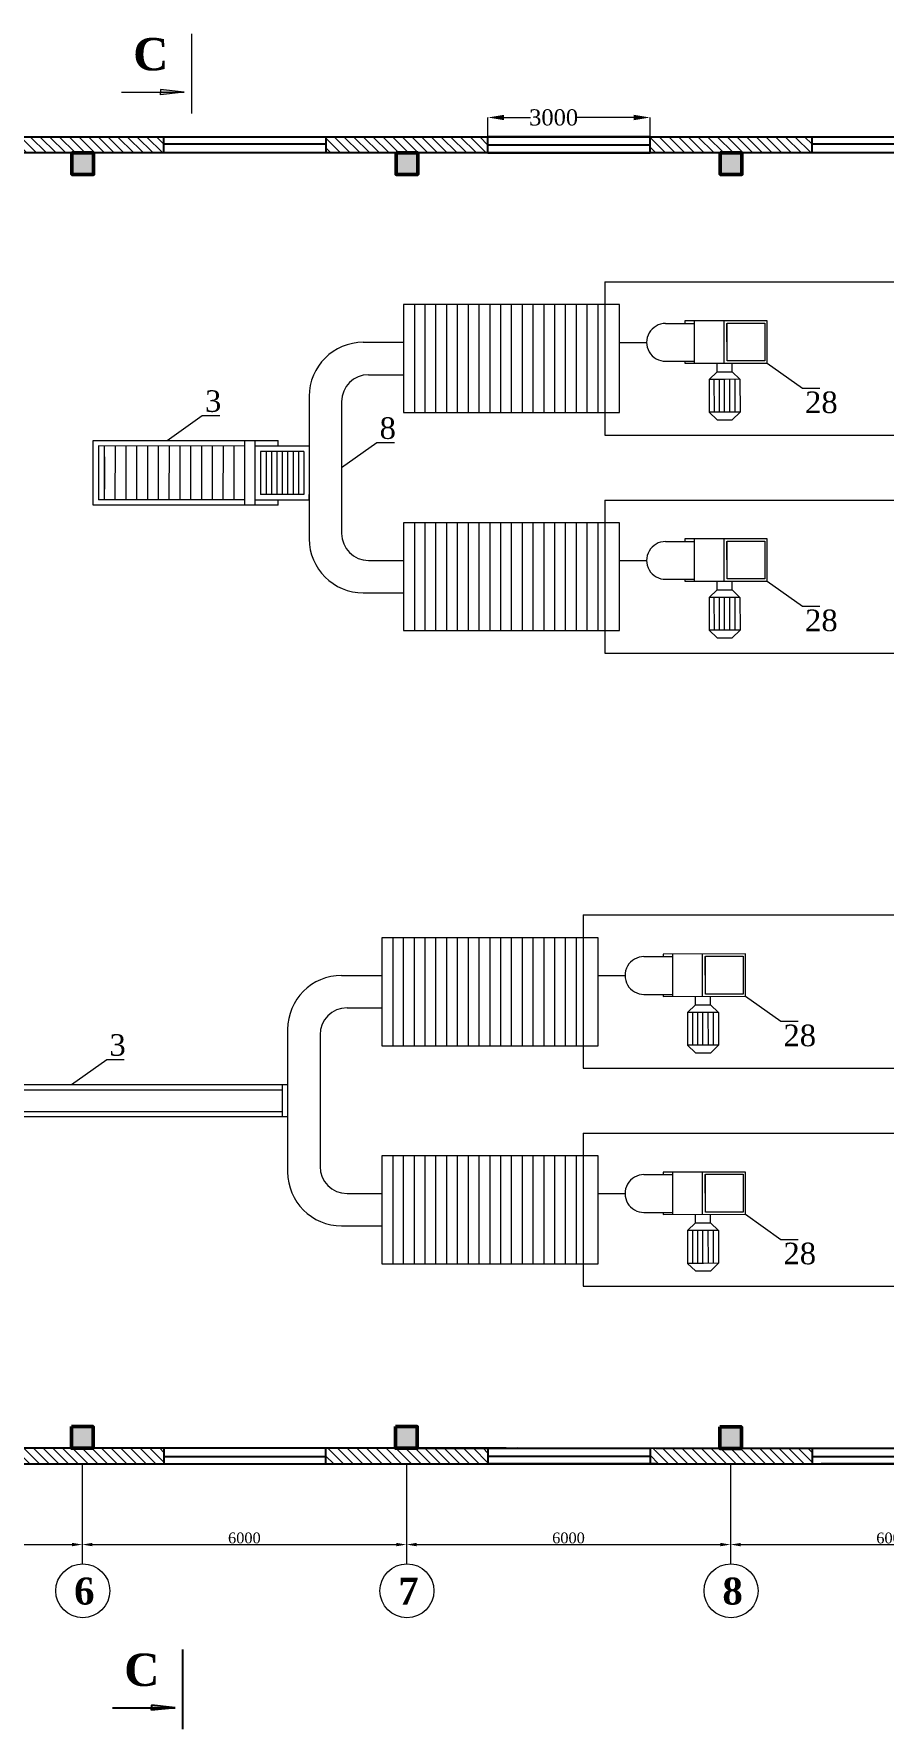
# Model space of a CAD drawing. Header units: inches. Extents: x -4475333 to 345677417, y -211198149 to 2125895.
# Drawn here: x -1870130 to -1854394, y 1207097 to 1238504 of the extents above; entities that cross this region are included whole.
import ezdxf

# ---------------------------------------------------------------- set-up
doc = ezdxf.new("R2010")
doc.units = ezdxf.units.IN
doc.header["$LTSCALE"] = 150
doc.header["$MEASUREMENT"] = 0
for name, color, linetype, lineweight in [('1. N thuong', 255, 'Continuous', 0), ('chuthichso', 8, 'Continuous', 0), ('cot', 2, 'Continuous', 50), ('KHUNG BVE', 7, 'Continuous', 0), ('NHA XUONG', 80, 'Continuous', 50)]:
    doc.layers.add(name, color=color, linetype=linetype, lineweight=lineweight)
for name, color, linetype in [('12132', 7, 'Continuous'), ('132132', 7, 'Continuous'), ('BUOC COT', 7, 'Continuous')]:
    doc.layers.add(name, color=color, linetype=linetype)
doc.styles.add('1', font='times.ttf')
doc.styles.add('CHU DAM', font='arialbd.ttf', dxfattribs={"height": 200})
doc.styles.add('KICHTHUOC', font='times.ttf')
doc.styles.get("Standard").update_dxf_attribs({"font": 'times.ttf', "height": 100})
doc.dimstyles.new('75', dxfattribs={"dimtxt": 200, "dimasz": 188, "dimexe": 94, "dimexo": 47, "dimgap": 20, "dimtad": 1, "dimtoh": 1, "dimdec": 0, "dimtxsty": '1', "dimcen": 2.5, "dimclrt": 256, "dimadec": 0, "dimazin": 0, "dimtfac": 1, "dimtdec": 0, "dimtix": 1, "dimtmove": 0, "dimatfit": 2, "dimfxl": 1, "dimlwd": 9, "dimlwe": 9, "dimarcsym": 0})
doc.dimstyles.new('KICH THUOC HANG', dxfattribs={"dimtxt": 300, "dimasz": 300, "dimexe": 1.25, "dimexo": 0.625, "dimtad": 0, "dimtoh": 1, "dimdec": 0, "dimtxsty": 'KICHTHUOC', "dimcen": 2.5, "dimclrd": 256, "dimclre": 256, "dimclrt": 256, "dimadec": 0, "dimazin": 0, "dimtfac": 1, "dimtdec": 0, "dimtmove": 0, "dimatfit": 3, "dimldrblk": 'OBLIQUE', "dimfxl": 1, "dimlwd": 13, "dimlwe": 13, "dimarcsym": 1})

# ---------------------------------------------------------------- blocks, each defined once
blk = doc.blocks.new('*D129')
at = {"layer": '132132', "color": 0, "lineweight": 9, "ltscale": 3, "transparency": 16777216}
for p, q in [((-1875235, 1210562), (-1875235, 1210609)), ((-1875047, 1210515), (-1869423, 1210515)), ((-1869235, 1210471), (-1869235, 1210421))]:
    blk.add_line(p, q, dxfattribs=at)
at = {"layer": '132132', "color": 0, "lineweight": 0, "ltscale": 3, "transparency": 16777216}
for points in [[(-1875047, 1210547), (-1875047, 1210484), (-1875235, 1210515)], [(-1869423, 1210547), (-1869423, 1210484), (-1869235, 1210515)]]:
    blk.add_solid(points, dxfattribs=at)
at = {"layer": 'Defpoints', "color": 0, "lineweight": 0, "ltscale": 3, "transparency": 16777216}
for p in [(-1875235, 1210515), (-1869235, 1210518), (-1869235, 1210515)]:
    blk.add_point(p, dxfattribs=at)
at = {"layer": '132132', "lineweight": 9, "ltscale": 3, "transparency": 16777216, "insert": (-1872235, 1210637), "char_height": 200, "attachment_point": 5, "style": '1'}
blk.add_mtext('6000', dxfattribs=at)
blk = doc.blocks.new('*D130')
at = {"layer": '132132', "color": 0, "lineweight": 9, "ltscale": 3, "transparency": 16777216}
for p, q in [((-1869235, 1210473), (-1869235, 1210421)), ((-1869047, 1210515), (-1863423, 1210515)), ((-1863235, 1210473), (-1863235, 1210421))]:
    blk.add_line(p, q, dxfattribs=at)
at = {"layer": '132132', "color": 0, "lineweight": 0, "ltscale": 3, "transparency": 16777216}
for points in [[(-1869047, 1210547), (-1869047, 1210484), (-1869235, 1210515)], [(-1863423, 1210547), (-1863423, 1210484), (-1863235, 1210515)]]:
    blk.add_solid(points, dxfattribs=at)
at = {"layer": 'Defpoints', "color": 0, "lineweight": 0, "ltscale": 3, "transparency": 16777216}
for p in [(-1869235, 1210520), (-1863235, 1210520), (-1863235, 1210515)]:
    blk.add_point(p, dxfattribs=at)
at = {"layer": '132132', "lineweight": 9, "ltscale": 3, "transparency": 16777216, "insert": (-1866235, 1210637), "char_height": 200, "attachment_point": 5, "style": '1'}
blk.add_mtext('6000', dxfattribs=at)
blk = doc.blocks.new('*D131')
at = {"layer": '132132', "color": 0, "lineweight": 9, "ltscale": 3, "transparency": 16777216}
for p, q in [((-1863235, 1210476), (-1863235, 1210421)), ((-1863047, 1210515), (-1857423, 1210515)), ((-1857235, 1210476), (-1857235, 1210421))]:
    blk.add_line(p, q, dxfattribs=at)
at = {"layer": '132132', "color": 0, "lineweight": 0, "ltscale": 3, "transparency": 16777216}
for points in [[(-1863047, 1210547), (-1863047, 1210484), (-1863235, 1210515)], [(-1857423, 1210547), (-1857423, 1210484), (-1857235, 1210515)]]:
    blk.add_solid(points, dxfattribs=at)
at = {"layer": 'Defpoints', "color": 0, "lineweight": 0, "ltscale": 3, "transparency": 16777216}
for p in [(-1863235, 1210523), (-1857235, 1210523), (-1857235, 1210515)]:
    blk.add_point(p, dxfattribs=at)
at = {"layer": '132132', "lineweight": 9, "ltscale": 3, "transparency": 16777216, "insert": (-1860235, 1210637), "char_height": 200, "attachment_point": 5, "style": '1'}
blk.add_mtext('6000', dxfattribs=at)
blk = doc.blocks.new('*D132')
at = {"layer": '132132', "color": 0, "lineweight": 9, "ltscale": 3, "transparency": 16777216}
for p, q in [((-1857235, 1210468), (-1857235, 1210421)), ((-1857047, 1210515), (-1851423, 1210515)), ((-1851235, 1210468), (-1851235, 1210421))]:
    blk.add_line(p, q, dxfattribs=at)
at = {"layer": '132132', "color": 0, "lineweight": 0, "ltscale": 3, "transparency": 16777216}
for points in [[(-1857047, 1210546), (-1857047, 1210483), (-1857235, 1210515)], [(-1851423, 1210546), (-1851423, 1210483), (-1851235, 1210515)]]:
    blk.add_solid(points, dxfattribs=at)
at = {"layer": 'Defpoints', "color": 0, "lineweight": 0, "ltscale": 3, "transparency": 16777216}
for p in [(-1857235, 1210515), (-1851235, 1210515), (-1851235, 1210515)]:
    blk.add_point(p, dxfattribs=at)
at = {"layer": '132132', "lineweight": 9, "ltscale": 3, "transparency": 16777216, "insert": (-1854235, 1210636), "char_height": 200, "attachment_point": 5, "style": '1'}
blk.add_mtext('6000', dxfattribs=at)
blk = doc.blocks.new('*D149')
at = {"layer": '132132', "lineweight": 13, "transparency": 16777216}
for p, q in [((-1861726, 1236599), (-1861726, 1236956)), ((-1861426, 1236955), (-1860937, 1236955)), ((-1859026, 1236955), (-1860083, 1236955)), ((-1858726, 1236599), (-1858726, 1236956))]:
    blk.add_line(p, q, dxfattribs=at)
at = {"layer": '132132', "lineweight": 0, "transparency": 16777216}
for points in [[(-1861426, 1237005), (-1861426, 1236905), (-1861726, 1236955)], [(-1859026, 1237005), (-1859026, 1236905), (-1858726, 1236955)]]:
    blk.add_solid(points, dxfattribs=at)
at = {"layer": 'Defpoints', "color": 0, "lineweight": 0, "transparency": 16777216}
for p in [(-1858726, 1236955), (-1861726, 1236598), (-1858726, 1236598)]:
    blk.add_point(p, dxfattribs=at)
at = {"layer": '132132', "lineweight": 9, "transparency": 16777216, "insert": (-1860510, 1236955), "char_height": 300, "attachment_point": 5, "style": 'KICHTHUOC'}
blk.add_mtext('3000', dxfattribs=at)
blk = doc.blocks.new('_Oblique')
at = {"color": 0, "linetype": 'ByBlock', "lineweight": -2}
blk.add_line((-0.5, -0.5), (0.5, 0.5), dxfattribs=at)
blk = doc.blocks.new('khung 4x2')
at = {"layer": 'KHUNG BVE', "lineweight": 0}
for p, q in [((-1963423, 853673), (-1963423, 851673)), ((-1963223, 851673), (-1963223, 853673)), ((-1963023, 851673), (-1963023, 853673)), ((-1962823, 851673), (-1962823, 853673)), ((-1962623, 851673), (-1962623, 853673)), ((-1962423, 851673), (-1962423, 853673)), ((-1962223, 851673), (-1962223, 853673)), ((-1962023, 851673), (-1962023, 853673)), ((-1961823, 851673), (-1961823, 853673)), ((-1961623, 851673), (-1961623, 853673)), ((-1961423, 851673), (-1961423, 853673)), ((-1961223, 851673), (-1961223, 853673)), ((-1961023, 851673), (-1961023, 853673)), ((-1960823, 851673), (-1960823, 853673)), ((-1960623, 851673), (-1960623, 853673)), ((-1960423, 851673), (-1960423, 853673)), ((-1960223, 851673), (-1960223, 853673)), ((-1960023, 851673), (-1960023, 853673))]:
    blk.add_line(p, q, dxfattribs=at)
blk.add_lwpolyline([(-1963623, 851673), (-1959623, 851673), (-1959623, 853673), (-1963623, 853673)], close=True, dxfattribs=at)

msp = doc.modelspace()

# ---------------------------------------------------------------- hatches: boundary and pattern name
at = {"layer": '12132', "lineweight": 5, "ltscale": 10}
for points in [[(-1867352.5, 1237425.6), (-1867787, 1237474.3), (-1867787, 1237425.6), (-1867787, 1237376.8)], [(-1867517.7, 1207493.4), (-1867952.2, 1207542.1), (-1867952.2, 1207493.4), (-1867952.2, 1207444.7)]]:
    msp.add_hatch(color=3, dxfattribs=at).paths.add_polyline_path(points)
at = {"layer": '12132', "lineweight": 5}
h = msp.add_hatch(dxfattribs=at)
h.set_pattern_fill('ANSI31', color=3, scale=40, angle=-90, style=0)
h.set_pattern_definition([(315, (-1929350.7, 4462547.19), (89.802561, 89.802561), [])])
h.paths.add_polyline_path([(-1869288.4, 1236598.1), (-1867726.1, 1236598.1), (-1867726.1, 1236299.6), (-1868788.4, 1236299.6), (-1870726.1, 1236299.6), (-1870726.1, 1236598.8)])
h = msp.add_hatch(dxfattribs=at)
h.set_pattern_fill('ANSI31', color=3, scale=40, angle=-90, style=0)
h.set_pattern_definition([(315, (-1923185.49, 4462547.19), (89.802561, 89.802561), [])])
h.paths.add_polyline_path([(-1863123.2, 1236598.1), (-1861726, 1236598.1), (-1861726, 1236299.6), (-1862623.2, 1236299.6), (-1864726.1, 1236299.6), (-1864726.1, 1236598.1)])
h = msp.add_hatch(dxfattribs=at)
h.set_pattern_fill('ANSI31', color=3, scale=40, angle=-90, style=0)
h.set_pattern_definition([(315, (-1917350.7, 4462547.19), (89.802561, 89.802561), [])])
h.paths.add_polyline_path([(-1857288.4, 1236598.1), (-1855726.1, 1236598.1), (-1855726.1, 1236299.6), (-1856788.4, 1236299.6), (-1858726.1, 1236299.6), (-1858726.1, 1236598.1)])
for points in [[(-1869026.1, 1235899.6), (-1869026.1, 1236299.6), (-1869426.1, 1236299.6), (-1869426.1, 1235899.6)], [(-1869026.1, 1235899.6), (-1869026.1, 1236299.6), (-1869426.1, 1236299.6), (-1869426.1, 1235899.6)], [(-1863026.1, 1235899.6), (-1863026.1, 1236299.6), (-1863426.1, 1236299.6), (-1863426.1, 1235899.6)], [(-1863026.1, 1235899.6), (-1863026.1, 1236299.6), (-1863426.1, 1236299.6), (-1863426.1, 1235899.6)], [(-1857026.1, 1235899.6), (-1857026.1, 1236299.6), (-1857426.1, 1236299.6), (-1857426.1, 1235899.6)], [(-1857026.1, 1235899.6), (-1857026.1, 1236299.6), (-1857426.1, 1236299.6), (-1857426.1, 1235899.6)], [(-1869034.9, 1212299.9), (-1869034.9, 1212699.9), (-1869434.9, 1212699.9), (-1869434.9, 1212299.9)], [(-1863034.9, 1212299.9), (-1863034.9, 1212699.9), (-1863434.9, 1212699.9), (-1863434.9, 1212299.9)], [(-1857034.8, 1212296.5), (-1857034.8, 1212696.5), (-1857434.8, 1212696.5), (-1857434.8, 1212296.5)]]:
    msp.add_hatch(color=7, dxfattribs=at).paths.add_polyline_path(points)
h = msp.add_hatch(dxfattribs=at)
h.set_pattern_fill('ANSI31', color=3, scale=40, angle=-90, style=0)
h.set_pattern_definition([(315, (-1929350.7, 4439747.26), (89.802561, 89.802561), [])])
h.paths.add_polyline_path([(-1869288.4, 1212010.2), (-1867726.1, 1212010.2), (-1867726.1, 1212299.7), (-1868788.4, 1212299.7), (-1870726.1, 1212299.9), (-1870726.1, 1212010.2)])
h = msp.add_hatch(dxfattribs=at)
h.set_pattern_fill('ANSI31', color=3, scale=40, angle=-90, style=0)
h.set_pattern_definition([(315, (-1923185.49, 4439747.26), (89.802561, 89.802561), [])])
h.paths.add_polyline_path([(-1863123.2, 1212010.2), (-1861726, 1212010.2), (-1861726, 1212299.9), (-1862623.2, 1212299.7), (-1864726.1, 1212299.7), (-1864726.1, 1212010.2)])
h = msp.add_hatch(dxfattribs=at)
h.set_pattern_fill('ANSI31', color=3, scale=40, angle=-90, style=0)
h.set_pattern_definition([(315, (-1917350.7, 4439747.26), (89.802561, 89.802561), [])])
h.paths.add_polyline_path([(-1857288.4, 1212010.2), (-1855726.1, 1212010.2), (-1855726.1, 1212299.7), (-1856788.4, 1212299.7), (-1858726.1, 1212299.9), (-1858726.1, 1212010.2)])

# ---------------------------------------------------------------- linework, layer by layer
at = {"color": 3}
for p, q in [((-1870726.1, 1236598.1), (-1861726.1, 1236598.1)), ((-1867726.1, 1236299.6), (-1867726.1, 1236598.1)), ((-1864726.1, 1236598.1), (-1864726.1, 1236299.6)), ((-1861726.1, 1236598.1), (-1858726.1, 1236598.1)), ((-1861726.1, 1236299.6), (-1861726.1, 1236598.1)), ((-1858726.1, 1236598.1), (-1861726.1, 1236598.1)), ((-1858726.1, 1236598.1), (-1861174.6, 1236598.1)), ((-1858726.1, 1236598.8), (-1852226.1, 1236598.1)), ((-1858726.1, 1236598.1), (-1855560.9, 1236598.1)), ((-1858726.1, 1236299.6), (-1858726.1, 1236598.1)), ((-1858726.1, 1236598.1), (-1858726.1, 1236598.1)), ((-1856226.1, 1236598.1), (-1855060.9, 1236598.1)), ((-1855726.1, 1236299.6), (-1855726.1, 1236598.1)), ((-1861726.1, 1236299.6), (-1870726.1, 1236299.6)), ((-1864726.1, 1236459.1), (-1867726.1, 1236459.1)), ((-1861726.1, 1236448.9), (-1858726.1, 1236448.9)), ((-1861726.1, 1236299.6), (-1858726.1, 1236299.6)), ((-1858726.1, 1236299.6), (-1861726.1, 1236299.6)), ((-1858726.1, 1236299.6), (-1861726.1, 1236299.6)), ((-1861726.1, 1236299.6), (-1858726.1, 1236299.6)), ((-1858726.1, 1236299.6), (-1861174.6, 1236299.6)), ((-1860223.6, 1236299.6), (-1860023.6, 1236299.6)), ((-1852560.9, 1236299.6), (-1858726.1, 1236299.6)), ((-1858726.1, 1236299.6), (-1858726.1, 1236299.6)), ((-1852726.1, 1236459.1), (-1855726.1, 1236459.1)), ((-1864560.9, 1212299.9), (-1870726.1, 1212299.9)), ((-1867726.1, 1212299.7), (-1867726.1, 1212010.2)), ((-1864726.1, 1212140.3), (-1867726.1, 1212140.3)), ((-1864726.1, 1212010.2), (-1864726.1, 1212299.7)), ((-1861614.7, 1212299.9), (-1864560.9, 1212299.9)), ((-1861389.7, 1212299.9), (-1861899, 1212299.9)), ((-1861726.1, 1212299.9), (-1861726.1, 1212010.2)), ((-1861726.1, 1212299.9), (-1858726.1, 1212299.9)), ((-1861726.1, 1212155), (-1858726.1, 1212155)), ((-1858614.7, 1212296.5), (-1861614.7, 1212299.9)), ((-1858614.7, 1212296.5), (-1861174.6, 1212299.9)), ((-1860223.6, 1212299.9), (-1860023.6, 1212299.9)), ((-1855560.9, 1212296.5), (-1858614.7, 1212296.5)), ((-1855726.1, 1212299.7), (-1855726.1, 1212010.2)), ((-1852726.1, 1212140.3), (-1855726.1, 1212140.3)), ((-1852726.1, 1212296.5), (-1855560.9, 1212296.8)), ((-1870614.7, 1212010.2), (-1867560.9, 1212010.2)), ((-1858726.1, 1212010.2), (-1861726.1, 1212010.2)), ((-1858614.7, 1212010.2), (-1861174.6, 1212010.2)), ((-1858614.7, 1212010.2), (-1855560.9, 1212010.2)), ((-1856226.1, 1212010.2), (-1855060.9, 1212010.2)), ((-1852726.1, 1212010.2), (-1855560.9, 1212010.2))]:
    msp.add_line(p, q, dxfattribs=at)
at = {"color": 7}
for p, q in [((-1869026.1, 1236099.6), (-1869026.1, 1235899.6)), ((-1863026.1, 1236099.6), (-1863026.1, 1235899.6)), ((-1857026.1, 1236099.6), (-1857026.1, 1235899.6)), ((-1858726.1, 1212299.9), (-1858726.1, 1212010.2))]:
    msp.add_line(p, q, dxfattribs=at)
at = {"color": 3}
for points in [[(-1858726.1, 1236598.1), (-1858726.1, 1236598.1)], [(-1863426.1, 1212299.9), (-1861614.7, 1212299.9)], [(-1867560.9, 1212010.2), (-1858614.7, 1212010.2)], [(-1855560.9, 1212010.2), (-1852726.1, 1212010.2), (-1852726.1, 1212010.2)]]:
    msp.add_lwpolyline(points, dxfattribs=at)
at = {"layer": '1. N thuong', "lineweight": 0}
for p, q in [((-1859563.5, 1233908.3), (-1859563.5, 1231068.3)), ((-1859563.5, 1233908.3), (-1843763.5, 1233908.3)), ((-1858438.5, 1233138.8), (-1857909.5, 1233138.8)), ((-1856558.8, 1233187.8), (-1858084.6, 1233186.1)), ((-1858084.6, 1233186.1), (-1858084.6, 1233138.8)), ((-1857909.5, 1233186.3), (-1857909.5, 1232402.3)), ((-1857359.5, 1233187.8), (-1857359.5, 1232403.8)), ((-1857300.8, 1232445.8), (-1857302.5, 1233140.7)), ((-1857300.8, 1232795.8), (-1857300.8, 1233145.8)), ((-1857300.8, 1233145.8), (-1856600.8, 1233145.8)), ((-1856602.2, 1233142.4), (-1856603, 1232445.8)), ((-1856600.8, 1233145.8), (-1856600.8, 1232445.8)), ((-1856558.8, 1232403.8), (-1856558.8, 1233187.8)), ((-1864034.5, 1232789.8), (-1863288.5, 1232789.8)), ((-1859288.5, 1232788.3), (-1858788.5, 1232788.3)), ((-1857300.8, 1232445.8), (-1857300.8, 1232795.8)), ((-1858438.5, 1232438.8), (-1857909.5, 1232439.7)), ((-1858087.6, 1232439.4), (-1858087.6, 1232438.8)), ((-1858084.6, 1232439.4), (-1858084.6, 1232402.1)), ((-1856600.8, 1232445.8), (-1857300.8, 1232445.8)), ((-1856600.8, 1232445.8), (-1857300.8, 1232445.8)), ((-1863934.5, 1232189.8), (-1863288.5, 1232189.8)), ((-1858084.6, 1232402.1), (-1856558.8, 1232403.8)), ((-1857632, 1232103.4), (-1857485.5, 1232244.9)), ((-1857485.5, 1232244.9), (-1857486.2, 1232403.8)), ((-1857485.5, 1232244.9), (-1857205.2, 1232245.6)), ((-1857205.2, 1232245.6), (-1857206, 1232403.8)), ((-1857061, 1232104.7), (-1857205.2, 1232245.6)), ((-1857335.1, 1232104.1), (-1857632, 1232103.4)), ((-1857632, 1232103.4), (-1857630.6, 1231495.1)), ((-1857542.5, 1232103.6), (-1857541.1, 1231495.3)), ((-1857446.2, 1232103.8), (-1857444.8, 1231495.5)), ((-1857348.5, 1231495.8), (-1857349.9, 1232104)), ((-1857061, 1232104.7), (-1857335.1, 1232104.1)), ((-1857253.6, 1232104.3), (-1857252.2, 1231496)), ((-1857157.3, 1232104.5), (-1857155.9, 1231496.2)), ((-1857061, 1232104.7), (-1857059.6, 1231496.5)), ((-1865034.5, 1231789.8), (-1865034.5, 1230869.8)), ((-1864434.5, 1231689.8), (-1864434.5, 1229248.3)), ((-1857333.7, 1231495.8), (-1857630.6, 1231495.1)), ((-1857630.6, 1231495.1), (-1857483.3, 1231354.3)), ((-1857059.6, 1231496.5), (-1857333.7, 1231495.8)), ((-1857059.6, 1231496.5), (-1857203.1, 1231355)), ((-1857483.3, 1231354.3), (-1857203.1, 1231355)), ((-1869034.5, 1229769.8), (-1869034.5, 1230969.8)), ((-1869034.5, 1230969.8), (-1865610.4, 1230969.8)), ((-1869034.5, 1230969.8), (-1868934.5, 1230969.8)), ((-1868934.5, 1230869.7), (-1868934.5, 1229869.8)), ((-1866224, 1230866.6), (-1868934.5, 1230869.7)), ((-1868824.5, 1229872.5), (-1868823.4, 1230869.4)), ((-1868624.5, 1229869.8), (-1868623.4, 1230866.8)), ((-1868424.5, 1229869.8), (-1868423.4, 1230866.8)), ((-1868224.5, 1229869.8), (-1868223.4, 1230866.8)), ((-1868024.5, 1229869.8), (-1868023.4, 1230866.8)), ((-1868024.5, 1229869.8), (-1868023.4, 1230866.8)), ((-1867824.5, 1229869.8), (-1867823.4, 1230866.8)), ((-1867624.5, 1229869.8), (-1867623.4, 1230866.8)), ((-1867424.5, 1229869.8), (-1867423.4, 1230866.8)), ((-1867224.5, 1229869.8), (-1867223.4, 1230866.8)), ((-1867224.5, 1229869.8), (-1867223.4, 1230866.8)), ((-1867024.5, 1229870.5), (-1867023.4, 1230867.4)), ((-1867024.5, 1229869.8), (-1867023.4, 1230866.8)), ((-1866824.5, 1229869.8), (-1866823.4, 1230866.8)), ((-1866824.5, 1229869.8), (-1866823.4, 1230866.8)), ((-1866624.5, 1229869.8), (-1866623.4, 1230866.8)), ((-1866424.5, 1229869.8), (-1866423.4, 1230866.8)), ((-1866224.5, 1229769.8), (-1866224.5, 1230969.8)), ((-1866034.4, 1229769.8), (-1866034.4, 1230969.8)), ((-1866034.4, 1230869.8), (-1865034.5, 1230869.8)), ((-1865610.4, 1230869.8), (-1865610.4, 1230969.8)), ((-1865034.5, 1230869.8), (-1865034.5, 1229869.8)), ((-1865034.5, 1230869.8), (-1865034.5, 1229869.8)), ((-1865034.5, 1230869.8), (-1865034.5, 1229869.8)), ((-1859563.5, 1231068.3), (-1843763.5, 1231068.3)), ((-1868824, 1230671), (-1868824, 1230071)), ((-1865934.5, 1230769.8), (-1865934.5, 1229969.8)), ((-1865134.5, 1230769.8), (-1865934.4, 1230769.8)), ((-1865834.5, 1230769.8), (-1865834.5, 1229969.8)), ((-1865734.5, 1230769.8), (-1865734.5, 1229969.8)), ((-1865634.5, 1230769.8), (-1865634.5, 1229969.8)), ((-1865534.5, 1230769.8), (-1865534.5, 1229969.8)), ((-1865434.5, 1230769.8), (-1865434.5, 1229969.8)), ((-1865334.5, 1230769.8), (-1865334.5, 1229969.8)), ((-1865234.5, 1230769.8), (-1865234.5, 1229969.8)), ((-1865134.5, 1230769.8), (-1865134.5, 1229969.8)), ((-1865134.5, 1229969.8), (-1865934.4, 1229969.8)), ((-1865034.5, 1229869.8), (-1865034.5, 1229969.8)), ((-1865610.4, 1229769.8), (-1869034.5, 1229769.8)), ((-1866224.5, 1229869.8), (-1868934.5, 1229869.8)), ((-1866224.5, 1229869.8), (-1866324.5, 1229869.8)), ((-1866224.5, 1229769.8), (-1866224.5, 1229869.8)), ((-1866034.4, 1229869.8), (-1865034.5, 1229869.8)), ((-1865610.4, 1229769.8), (-1865610.4, 1229869.8)), ((-1865034.5, 1229869.8), (-1865034.5, 1229148.3)), ((-1859563.5, 1229868.3), (-1859563.5, 1227028.3)), ((-1859563.5, 1229868.3), (-1843763.5, 1229868.3)), ((-1858438.5, 1229098.8), (-1857909.5, 1229098.8)), ((-1856558.8, 1229147.8), (-1858084.6, 1229146.1)), ((-1858084.6, 1229146.1), (-1858084.6, 1229098.8)), ((-1857909.5, 1229146.3), (-1857909.5, 1228362.3)), ((-1857359.5, 1229147.8), (-1857359.5, 1228363.8)), ((-1857300.8, 1228405.8), (-1857302.5, 1229100.7)), ((-1857300.8, 1228755.8), (-1857300.8, 1229105.8)), ((-1857300.8, 1229105.8), (-1856600.8, 1229105.8)), ((-1856602.2, 1229102.4), (-1856603, 1228405.8)), ((-1856600.8, 1229105.8), (-1856600.8, 1228405.8)), ((-1856558.8, 1228363.8), (-1856558.8, 1229147.8)), ((-1863934.5, 1228748.3), (-1863288.5, 1228748.3)), ((-1859288.5, 1228748.3), (-1858788.5, 1228748.3)), ((-1857300.8, 1228405.8), (-1857300.8, 1228755.8)), ((-1858438.5, 1228398.8), (-1857909.5, 1228399.7)), ((-1858087.6, 1228399.4), (-1858087.6, 1228398.8)), ((-1858084.6, 1228399.4), (-1858084.6, 1228362.1)), ((-1858084.6, 1228362.1), (-1856558.8, 1228363.8)), ((-1857485.5, 1228204.9), (-1857486.2, 1228363.8)), ((-1856600.8, 1228405.8), (-1857300.8, 1228405.8)), ((-1856600.8, 1228405.8), (-1857300.8, 1228405.8)), ((-1857205.2, 1228205.6), (-1857206, 1228363.8)), ((-1864034.5, 1228148.3), (-1863288.5, 1228148.3)), ((-1857632, 1228063.4), (-1857485.5, 1228204.9)), ((-1857335.1, 1228064.1), (-1857632, 1228063.4)), ((-1857632, 1228063.4), (-1857630.6, 1227455.1)), ((-1857542.5, 1228063.6), (-1857541.1, 1227455.3)), ((-1857485.5, 1228204.9), (-1857205.2, 1228205.6)), ((-1857446.2, 1228063.8), (-1857444.8, 1227455.5)), ((-1857348.5, 1227455.8), (-1857349.9, 1228064)), ((-1857061, 1228064.7), (-1857335.1, 1228064.1)), ((-1857253.6, 1228064.3), (-1857252.2, 1227456)), ((-1857061, 1228064.7), (-1857205.2, 1228205.6)), ((-1857157.3, 1228064.5), (-1857155.9, 1227456.2)), ((-1857061, 1228064.7), (-1857059.6, 1227456.5)), ((-1857333.7, 1227455.8), (-1857630.6, 1227455.1)), ((-1857630.6, 1227455.1), (-1857483.3, 1227314.3)), ((-1857059.6, 1227456.5), (-1857333.7, 1227455.8)), ((-1857059.6, 1227456.5), (-1857203.1, 1227315)), ((-1857483.3, 1227314.3), (-1857203.1, 1227315)), ((-1859563.5, 1227028.3), (-1843763.5, 1227028.3)), ((-1859963.6, 1222179.9), (-1859963.6, 1219339.9)), ((-1859963.6, 1222179.9), (-1844373.6, 1222179.9)), ((-1856959, 1221457.9), (-1858484.8, 1221456.1)), ((-1858484.8, 1221456.1), (-1858484.8, 1221408.9)), ((-1858309.7, 1221456.3), (-1858309.7, 1220672.3)), ((-1857759.7, 1221457.9), (-1857759.7, 1220673.9)), ((-1856959, 1220673.9), (-1856959, 1221457.9)), ((-1858838.6, 1221408.9), (-1858309.7, 1221408.9)), ((-1857701, 1220715.9), (-1857702.6, 1221410.8)), ((-1857701, 1221065.9), (-1857701, 1221415.9)), ((-1857701, 1221415.9), (-1857001, 1221415.9)), ((-1857002.3, 1221412.5), (-1857003.2, 1220715.9)), ((-1857001, 1221415.9), (-1857001, 1220715.9)), ((-1864435, 1221059.9), (-1863688.6, 1221059.9)), ((-1859688.6, 1221058.4), (-1859188.6, 1221058.4)), ((-1857701, 1220715.9), (-1857701, 1221065.9)), ((-1858838.6, 1220708.9), (-1858309.7, 1220709.8)), ((-1858487.8, 1220709.5), (-1858487.8, 1220708.9)), ((-1858484.8, 1220709.5), (-1858484.8, 1220672.1)), ((-1858484.8, 1220672.1), (-1856959, 1220673.9)), ((-1858032.2, 1220373.4), (-1857885.6, 1220515)), ((-1857885.6, 1220515), (-1857886.4, 1220673.9)), ((-1857885.6, 1220515), (-1857605.4, 1220515.6)), ((-1857001, 1220715.9), (-1857701, 1220715.9)), ((-1857001, 1220715.9), (-1857701, 1220715.9)), ((-1857605.4, 1220515.6), (-1857606.1, 1220673.9)), ((-1857461.2, 1220374.8), (-1857605.4, 1220515.6)), ((-1864335, 1220459.9), (-1863688.6, 1220459.9)), ((-1857735.3, 1220374.2), (-1858032.2, 1220373.4)), ((-1858032.2, 1220373.4), (-1858030.7, 1219765.2)), ((-1857942.7, 1220373.7), (-1857941.2, 1219765.4)), ((-1857846.4, 1220373.9), (-1857844.9, 1219765.6)), ((-1857748.6, 1219765.8), (-1857750.1, 1220374.1)), ((-1857461.2, 1220374.8), (-1857735.3, 1220374.2)), ((-1857653.8, 1220374.3), (-1857652.3, 1219766.1)), ((-1857557.5, 1220374.6), (-1857556, 1219766.3)), ((-1857461.2, 1220374.8), (-1857459.7, 1219766.5)), ((-1865435, 1220059.9), (-1865435, 1217419.9)), ((-1864835, 1219959.9), (-1864835, 1217519.9)), ((-1857733.8, 1219765.9), (-1858030.7, 1219765.2)), ((-1858030.7, 1219765.2), (-1857883.5, 1219624.4)), ((-1857883.5, 1219624.4), (-1857603.2, 1219625)), ((-1857459.7, 1219766.5), (-1857733.8, 1219765.9)), ((-1857459.7, 1219766.5), (-1857603.2, 1219625)), ((-1859963.6, 1219339.9), (-1844373.6, 1219339.9)), ((-1870935, 1219039.9), (-1865435, 1219039.9)), ((-1870835, 1218940), (-1865535, 1218940)), ((-1865535, 1219039.9), (-1865535, 1218439.9)), ((-1865435, 1218439.9), (-1870935, 1218439.9)), ((-1870835, 1218539.8), (-1865535, 1218539.8)), ((-1859963.6, 1218139.9), (-1859963.6, 1215299.9)), ((-1859963.6, 1218139.9), (-1844373.6, 1218139.9)), ((-1858838.6, 1217368.9), (-1858309.7, 1217368.9)), ((-1856959, 1217417.9), (-1858484.8, 1217416.1)), ((-1858484.8, 1217416.1), (-1858484.8, 1217368.9)), ((-1858309.7, 1217416.3), (-1858309.7, 1216632.3)), ((-1857759.7, 1217417.9), (-1857759.7, 1216633.9)), ((-1857701, 1216675.9), (-1857702.6, 1217370.8)), ((-1857701, 1217025.9), (-1857701, 1217375.9)), ((-1857701, 1217375.9), (-1857001, 1217375.9)), ((-1857002.3, 1217372.5), (-1857003.2, 1216675.9)), ((-1857001, 1217375.9), (-1857001, 1216675.9)), ((-1856959, 1216633.9), (-1856959, 1217417.9)), ((-1864335, 1217019.9), (-1863688.6, 1217019.9)), ((-1859688.6, 1217018.4), (-1859188.6, 1217018.4)), ((-1857701, 1216675.9), (-1857701, 1217025.9)), ((-1864435, 1216419.9), (-1863688.6, 1216419.9)), ((-1858838.6, 1216668.9), (-1858309.7, 1216669.8)), ((-1858487.8, 1216669.5), (-1858487.8, 1216668.9)), ((-1858484.8, 1216669.5), (-1858484.8, 1216632.1)), ((-1858484.8, 1216632.1), (-1856959, 1216633.9)), ((-1858032.2, 1216333.4), (-1857885.6, 1216475)), ((-1857885.6, 1216475), (-1857886.4, 1216633.9)), ((-1857885.6, 1216475), (-1857605.4, 1216475.6)), ((-1857001, 1216675.9), (-1857701, 1216675.9)), ((-1857001, 1216675.9), (-1857701, 1216675.9)), ((-1857605.4, 1216475.6), (-1857606.1, 1216633.9)), ((-1857461.2, 1216334.8), (-1857605.4, 1216475.6)), ((-1857735.3, 1216334.2), (-1858032.2, 1216333.4)), ((-1858032.2, 1216333.4), (-1858030.7, 1215725.2)), ((-1857942.7, 1216333.7), (-1857941.2, 1215725.4)), ((-1857846.4, 1216333.9), (-1857844.9, 1215725.6)), ((-1857748.6, 1215725.8), (-1857750.1, 1216334.1)), ((-1857461.2, 1216334.8), (-1857735.3, 1216334.2)), ((-1857653.8, 1216334.3), (-1857652.3, 1215726.1)), ((-1857557.5, 1216334.6), (-1857556, 1215726.3)), ((-1857461.2, 1216334.8), (-1857459.7, 1215726.5)), ((-1857733.8, 1215725.9), (-1858030.7, 1215725.2)), ((-1858030.7, 1215725.2), (-1857883.5, 1215584.4)), ((-1857883.5, 1215584.4), (-1857603.2, 1215585)), ((-1857459.7, 1215726.5), (-1857733.8, 1215725.9)), ((-1857459.7, 1215726.5), (-1857603.2, 1215585)), ((-1859963.6, 1215299.9), (-1844373.6, 1215299.9))]:
    msp.add_line(p, q, dxfattribs=at)
for centre, radius, start, end in [((-1858438.5, 1232788.8), 350, 89.99978, 270.18189), ((-1864034.5, 1231789.8), 1000, 90, 180), ((-1863934.5, 1231689.8), 500, 90, 180), ((-1864034.5, 1229148.3), 1000, 180, 270), ((-1863934.5, 1229248.3), 500, 180, 270), ((-1858438.5, 1228748.8), 350, 89.99978, 270.18189), ((-1858838.6, 1221058.9), 350, 89.99978, 270.18189), ((-1864435, 1220059.9), 1000, 90, 180), ((-1864335, 1219959.9), 500, 90, 180), ((-1864435, 1217419.9), 1000, 180, 270), ((-1864335, 1217519.9), 500, 180, 270), ((-1858838.6, 1217018.9), 350, 89.99978, 270.18189)]:
    msp.add_arc(centre, radius, start, end, dxfattribs=at)
at = {"layer": 'BUOC COT', "color": 7, "lineweight": 20, "ltscale": 10}
for p, q in [((-1869234.9, 1212007), (-1869234.9, 1210156)), ((-1863234.9, 1212011.2), (-1863234.9, 1210160.1)), ((-1857234.8, 1212011.4), (-1857235, 1210160.1))]:
    msp.add_line(p, q, dxfattribs=at)
at = {"layer": 'BUOC COT', "lineweight": 13, "ltscale": 10}
for centre in [(-1869226.2, 1209659.1), (-1863226.2, 1209659.1), (-1857226.2, 1209658.9)]:
    msp.add_circle(centre, 500, dxfattribs=at)
at = {"layer": 'chuthichso', "lineweight": 0}
for p, q in [((-1856558.8, 1232403.8), (-1855905.9, 1231939.9)), ((-1855905.9, 1231939.9), (-1855583, 1231939.9)), ((-1867666.4, 1230969.7), (-1867013.5, 1231433.7)), ((-1867013.5, 1231433.7), (-1866690.6, 1231433.7)), ((-1864434.5, 1230469), (-1863781.6, 1230933)), ((-1863781.6, 1230933), (-1863458.7, 1230933)), ((-1856558.8, 1228363.8), (-1855905.9, 1227899.9)), ((-1855905.9, 1227899.9), (-1855583, 1227899.9)), ((-1856959, 1220673.9), (-1856306.1, 1220209.9)), ((-1856306.1, 1220209.9), (-1855983.2, 1220209.9)), ((-1869435, 1219039.9), (-1868782, 1219503.8)), ((-1868782, 1219503.8), (-1868459.2, 1219503.8)), ((-1856959, 1216633.9), (-1856306.1, 1216169.9)), ((-1856306.1, 1216169.9), (-1855983.2, 1216169.9))]:
    msp.add_line(p, q, dxfattribs=at)
at = {"layer": 'cot', "color": 7}
for points in [[(-1869426.1, 1236299.6), (-1869026.1, 1236299.6), (-1869026.1, 1235899.6), (-1869426.1, 1235899.6)], [(-1869426.1, 1236299.6), (-1869026.1, 1236299.6), (-1869026.1, 1235899.6), (-1869426.1, 1235899.6)], [(-1863426.1, 1236299.6), (-1863026.1, 1236299.6), (-1863026.1, 1235899.6), (-1863426.1, 1235899.6)], [(-1863426.1, 1236299.6), (-1863026.1, 1236299.6), (-1863026.1, 1235899.6), (-1863426.1, 1235899.6)], [(-1857426.1, 1236299.6), (-1857026.1, 1236299.6), (-1857026.1, 1235899.6), (-1857426.1, 1235899.6)], [(-1857426.1, 1236299.6), (-1857026.1, 1236299.6), (-1857026.1, 1235899.6), (-1857426.1, 1235899.6)], [(-1869434.9, 1212699.9), (-1869034.9, 1212699.9), (-1869034.9, 1212299.9), (-1869434.9, 1212299.9)], [(-1863434.9, 1212699.9), (-1863034.9, 1212699.9), (-1863034.9, 1212299.9), (-1863434.9, 1212299.9)], [(-1857434.8, 1212696.5), (-1857034.8, 1212696.5), (-1857034.8, 1212296.5), (-1857434.8, 1212296.5)]]:
    msp.add_lwpolyline(points, close=True, dxfattribs=at)
at = {"layer": 'NHA XUONG', "color": 3, "lineweight": 18, "ltscale": 10}
for p, q in [((-1867214.6, 1238504.1), (-1867214.6, 1237028.8)), ((-1867352.5, 1237425.6), (-1867787, 1237474.3)), ((-1867787, 1237474.3), (-1867787, 1237425.6)), ((-1868509.9, 1237425.6), (-1867352.5, 1237425.6)), ((-1867352.5, 1237425.6), (-1867787, 1237376.8)), ((-1867787, 1237376.8), (-1867787, 1237425.6))]:
    msp.add_line(p, q, dxfattribs=at)
at = {"layer": 'NHA XUONG', "color": 3, "lineweight": 25, "ltscale": 10}
for p, q in [((-1867379.7, 1208572), (-1867379.7, 1207096.6)), ((-1868675, 1207493.4), (-1867517.7, 1207493.4)), ((-1867517.7, 1207493.4), (-1867952.2, 1207542.1)), ((-1867952.2, 1207542.1), (-1867952.2, 1207493.4)), ((-1867517.7, 1207493.4), (-1867952.2, 1207444.7)), ((-1867952.2, 1207444.7), (-1867952.2, 1207493.4))]:
    msp.add_line(p, q, dxfattribs=at)

# ---------------------------------------------------------------- block references
at = {"layer": '1. N thuong', "lineweight": 0}
for p in [(100335, 379814.8), (100335, 375774.8), (99934.9, 368084.9), (99934.9, 364044.9)]:
    msp.add_blockref('khung 4x2', p, dxfattribs=at)

# ---------------------------------------------------------------- texts
at = {"layer": '1. N thuong', "lineweight": 0, "char_height": 400, "width": 236.121}
for s, insert, attachment_point in [('3', (-1866964, 1231901.2), 1), ('28', (-1855856.4, 1231472.4), 7), ('8', (-1863732.1, 1231400.5), 1), ('28', (-1855856.4, 1227432.4), 7), ('3', (-1868732.5, 1219971.3), 1), ('28', (-1856256.6, 1219742.4), 7), ('28', (-1856256.6, 1215702.4), 7)]:
    msp.add_mtext(s, dxfattribs=dict(at, insert=insert, attachment_point=attachment_point))
at = {"layer": 'NHA XUONG', "color": 3, "lineweight": 18, "ltscale": 10, "char_height": 600, "width": 872.228, "attachment_point": 1, "style": 'CHU DAM'}
for insert in [(-1868294.8, 1238428.8), (-1868460, 1208496.6)]:
    msp.add_mtext('{\\fTimes New Roman|b1|i0|c0|p18;C}', dxfattribs=dict(at, insert=insert))
at = {"layer": 'NHA XUONG', "color": 50, "lineweight": 18, "ltscale": 10, "char_height": 500, "width": 762.076, "attachment_point": 1, "style": 'CHU DAM'}
for s, insert in [('{\\fTimes New Roman|b1|i0|c0|p18;6}', (-1869386, 1209903.9)), ('{\\fTimes New Roman|b1|i0|c0|p18;7}', (-1863386, 1209903.9)), ('{\\fTimes New Roman|b1|i0|c0|p18;8}', (-1857386, 1209903.7))]:
    msp.add_mtext(s, dxfattribs=dict(at, insert=insert))

# ---------------------------------------------------------------- dimensions: what is measured, and where the dimension line sits
at = {"layer": '132132', "lineweight": 9}
dim = msp.add_linear_dim(base=(-1858726.1, 1236955), p1=(-1861726.1, 1236598.1), p2=(-1858726.1, 1236598.1), dimstyle='KICH THUOC HANG', dxfattribs=at)
dim.commit()
dim.dimension.update_dxf_attribs({"geometry": '*D149', "text_midpoint": (-1860509.9, 1236955), "dimtype": 160})
at = {"layer": '132132', "color": 0, "lineweight": 9, "ltscale": 3}
for base, p1, p2, picture, middle in [((-1869234.9, 1210515.2), (-1875234.9, 1210515.2), (-1869234.9, 1210518.4), '*D129', (-1872234.9, 1210637)), ((-1863234.9, 1210515.2), (-1869234.9, 1210519.9), (-1863234.9, 1210519.9), '*D130', (-1866234.9, 1210637)), ((-1857234.9, 1210515.2), (-1863234.9, 1210523.4), (-1857234.9, 1210523.4), '*D131', (-1860234.9, 1210637)), ((-1851234.9, 1210514.7), (-1857234.9, 1210515.2), (-1851234.9, 1210515.2), '*D132', (-1854234.9, 1210636.5))]:
    dim = msp.add_linear_dim(base=base, p1=p1, p2=p2, dimstyle='75', dxfattribs=at)
    dim.commit()
    dim.dimension.update_dxf_attribs({"geometry": picture, "text_midpoint": middle})

doc.saveas('drawing.dxf')
